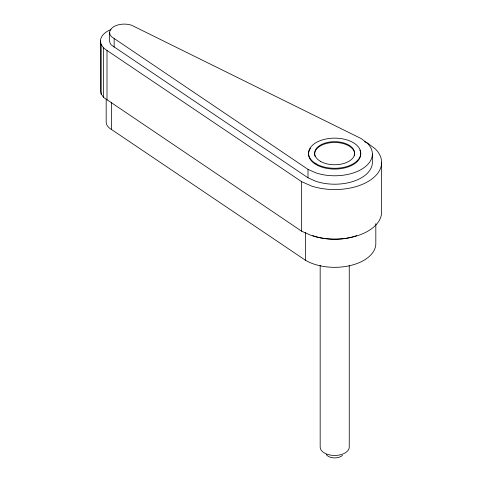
<?xml version="1.0" encoding="UTF-8"?>
<svg xmlns="http://www.w3.org/2000/svg" width="482" height="482" viewBox="0 0 482 482"><rect width="100%" height="100%" fill="white"/><g stroke="black" fill="none" stroke-linecap="round" stroke-linejoin="round"><path stroke-width="0.72" d="M381.63 162.47L381.63 211.996A46.923 27.088 0 0 1 311.245 235.457L301.654 231.203L103.57 97.4L101.184 94.068L100.37 90.495L100.37 40.976C100.792 35.192 106.034 31.396 111.083 29.577M308.01 169.381L315.885 172.869A37.65 21.738 0 0 0 361.331 169.417A37.65 21.738 0 0 0 367.32 143.172L361.277 138.629L131.586 25.233A14.635 8.447 0 0 0 113.927 26.576A14.635 8.447 0 0 0 111.601 36.771L308.01 169.381L308.01 177.81L315.885 181.298A37.65 21.738 0 0 0 372.363 162.47L372.363 154.041M100.37 40.976L101.184 44.549L103.57 47.875L107.004 50.459L301.654 181.684L311.245 185.932A46.923 27.088 0 0 0 367.887 181.63A46.923 27.088 0 0 0 375.345 148.926L367.983 143.389L364.609 141.72M109.637 32.547L109.637 40.976A14.635 8.447 0 0 0 111.601 45.2L308.01 177.81M106.179 99.238L106.179 122.109A18.087 10.441 0 0 0 111.481 129.489L305.642 260.382A41.109 23.732 0 0 0 350.438 265.528A41.109 23.732 0 0 0 375.821 243.603L375.821 223.684M349.251 265.377L349.251 447.067A14.538 8.393 0 0 1 334.707 455.46A14.538 8.393 0 0 1 320.168 447.067L320.168 265.377M305.642 232.348L305.642 260.382M301.654 181.684L301.654 231.203M114.144 38.687L114.144 47.116M111.481 102.196L111.481 129.489M107.004 50.459L107.004 99.979M103.57 47.875L103.57 97.4M101.184 44.549L101.184 94.068M356.674 235.632A41.109 23.732 0 0 1 312.746 235.632M359.861 150.107A26.106 15.075 0 0 1 332.935 169.049A26.106 15.075 0 0 1 310.522 148.239M354.619 154.608A20.003 11.55 0 0 1 354.397 155.813M315.077 156.409A20.003 11.55 0 0 1 332.55 142.521A20.003 11.55 0 0 1 354.644 154.005M342.491 455.303A8.989 5.188 0 0 1 333.924 457.882A8.989 5.188 0 0 1 326.266 454.484M316.18 163.874A26.106 15.075 0 0 0 359.861 157.114A26.106 15.075 0 0 0 327.887 138.653A26.106 15.075 0 0 0 316.18 163.874M320.5 161.38A20.003 11.55 0 0 0 353.963 156.204A20.003 11.55 0 0 0 329.465 142.063A20.003 11.55 0 0 0 320.5 161.38"/></g></svg>
